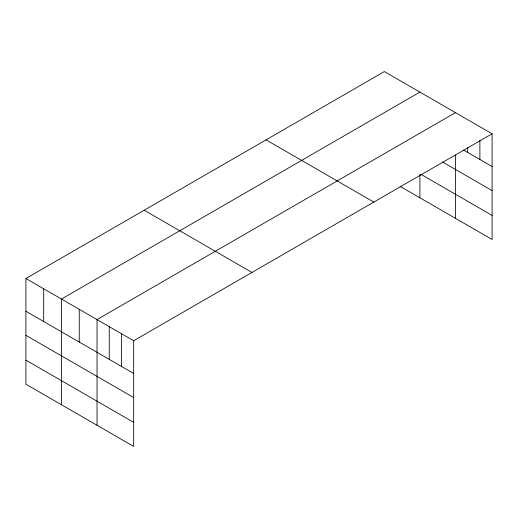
<?xml version="1.0" encoding="UTF-8"?>
<svg xmlns="http://www.w3.org/2000/svg" width="518" height="518" viewBox="0 0 518 518"><rect width="100%" height="100%" fill="white"/><g stroke="black" fill="none" stroke-linecap="round" stroke-linejoin="round"><path stroke-width="0.78" d="M492.1 133.793L133.663 340.734L133.663 446.425L25.9 384.207L25.9 278.516L384.337 71.575L492.1 133.793L492.1 239.484L400.064 186.344M455.458 155.011L455.458 218.331M419.897 92.107L61.461 299.048L61.461 404.739M455.458 112.639L97.028 319.58L97.028 425.265M463.604 150.084L492.1 166.537M442.463 161.953L492.1 190.611M420.584 174.119L492.1 215.41M266.051 139.866L373.815 202.085M144.185 210.23L251.949 272.449M25.9 278.516L133.663 340.734M25.9 311.26L133.663 373.478M25.9 335.334L133.663 397.546M25.9 360.133L133.663 422.351M479.888 140.32L479.888 159.486M467.676 147.643L467.676 152.434M419.897 174.527L419.897 197.798M121.452 333.683L121.452 366.427M109.24 326.631L109.24 359.375M79.241 309.317L79.241 342.055M43.68 288.785L43.68 321.523"/></g></svg>
